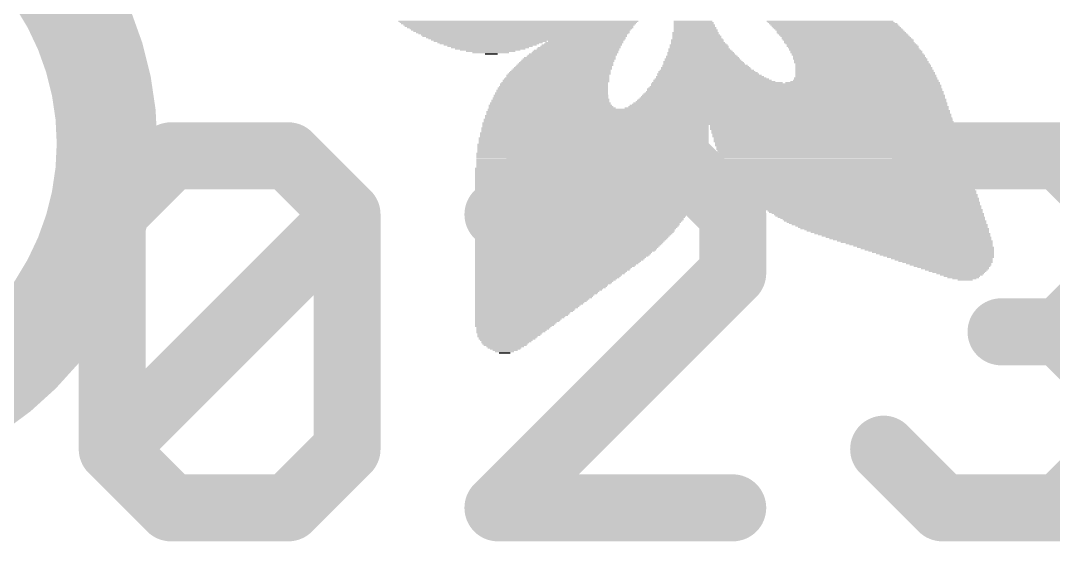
# Model space of a CAD drawing. Extents: x -0.1 to 11.6, y -0.1 to 17.8.
# Drawn here: x 6.859 to 9.99, y 13.652 to 15.232 of the extents above; entities that cross this region are included whole.
import ezdxf

# ---------------------------------------------------------------- set-up
doc = ezdxf.new("R2010")
doc.units = 0
doc.layers.add('21', color=40, linetype='CONTINUOUS')
doc.layers.add('22', color=6, linetype='CONTINUOUS')

# ---------------------------------------------------------------- blocks, each defined once
blk = doc.blocks.new('RECT')
blk.add_solid([(-0.5, -0.5), (0.5, -0.5), (-0.5, 0.5), (0.5, 0.5)])

msp = doc.modelspace()

# ---------------------------------------------------------------- linework, layer by layer
at = {"layer": '21', "const_width": 0.2032}
for points in [[(7.1369, 14.6439), (7.3148, 14.8218)], [(7.3148, 14.8218), (7.6708, 14.8218)], [(7.6708, 14.8218), (7.8487, 14.6439)], [(8.4842, 14.8218), (8.3063, 14.6439)], [(8.8402, 14.8218), (8.4842, 14.8218)], [(9.0181, 14.6439), (8.8402, 14.8218)], [(9.4757, 14.6439), (9.6536, 14.8218)], [(9.6536, 14.8218), (10.0095, 14.8218)], [(10.0095, 14.8218), (10.1875, 14.6439)], [(7.1369, 13.9321), (7.1369, 14.6439)], [(7.1369, 13.9321), (7.8487, 14.6439)], [(7.8487, 14.6439), (7.8487, 13.9321)], [(9.0181, 14.4659), (9.0181, 14.6439)], [(8.3063, 13.7541), (9.0181, 14.4659)], [(10.1875, 14.4659), (10.0095, 14.288)], [(10.0095, 14.288), (9.8316, 14.288)], [(10.0095, 14.288), (10.1875, 14.11)], [(7.3148, 13.7541), (7.1369, 13.9321)], [(7.8487, 13.9321), (7.6708, 13.7541)], [(9.6536, 13.7541), (9.4757, 13.9321)], [(10.1875, 13.9321), (10.0095, 13.7541)], [(7.6708, 13.7541), (7.3148, 13.7541)], [(9.0181, 13.7541), (8.3063, 13.7541)], [(10.0095, 13.7541), (9.6536, 13.7541)]]:
    msp.add_lwpolyline(points, dxfattribs=at)
at = {"layer": '21', "const_width": 0.1016}
for points in [[(7.3148, 14.8726, 1), (7.3148, 14.771)], [(7.3508, 14.7859, 1), (7.2789, 14.8577)], [(7.7067, 14.8577, 1), (7.6348, 14.7859)], [(7.6708, 14.771, 1), (7.6708, 14.8726)], [(8.4842, 14.8726, 1), (8.4842, 14.771)], [(8.5202, 14.7859, 1), (8.4483, 14.8577)], [(8.8761, 14.8577, 1), (8.8042, 14.7859)], [(8.8402, 14.771, 1), (8.8402, 14.8726)], [(9.6536, 14.8726, 1), (9.6536, 14.771)], [(9.6896, 14.7859, 1), (9.6177, 14.8577)], [(10.0455, 14.8577, 1), (9.9736, 14.7859)], [(10.0095, 14.771, 1), (10.0095, 14.8726)], [(7.1877, 14.6439, 1), (7.0861, 14.6439)], [(7.101, 14.6798, 1), (7.1728, 14.6079)], [(7.8995, 14.6439, 1), (7.7979, 14.6439)], [(7.8846, 14.6079, 1), (7.8128, 14.6798)], [(7.8128, 14.6079, 1), (7.8846, 14.6798)], [(8.2704, 14.6798, 1), (8.3422, 14.6079)], [(9.0689, 14.6439, 1), (8.9673, 14.6439)], [(8.9822, 14.6079, 1), (9.054, 14.6798)], [(9.4398, 14.6798, 1), (9.5116, 14.6079)], [(9.054, 14.43, 1), (8.9822, 14.5018)], [(8.9673, 14.4659, 1), (9.0689, 14.4659)], [(9.8316, 14.3388, 1), (9.8316, 14.2372)], [(10.0455, 14.3239, 1), (9.9736, 14.252)], [(9.9736, 14.3239, 1), (10.0455, 14.252)], [(10.0095, 14.2372, 1), (10.0095, 14.3388)], [(7.1728, 13.968, 1), (7.101, 13.8961)], [(7.8846, 13.8961, 1), (7.8128, 13.968)], [(9.5116, 13.968, 1), (9.4398, 13.8961)], [(7.101, 13.968, 1), (7.1728, 13.8961)], [(7.0861, 13.9321, 1), (7.1877, 13.9321)], [(7.7979, 13.9321, 1), (7.8995, 13.9321)], [(7.3148, 13.8049, 1), (7.3148, 13.7033)], [(7.2789, 13.7182, 1), (7.3508, 13.79)], [(7.6348, 13.79, 1), (7.7067, 13.7182)], [(7.6708, 13.7033, 1), (7.6708, 13.8049)], [(8.3063, 13.8049, 1), (8.3063, 13.7033)], [(8.2704, 13.79, 1), (8.3422, 13.7182)], [(9.0181, 13.7033, 1), (9.0181, 13.8049)], [(9.6536, 13.8049, 1), (9.6536, 13.7033)], [(9.6177, 13.7182, 1), (9.6896, 13.79)], [(9.9736, 13.79, 1), (10.0455, 13.7182)], [(10.0095, 13.7033, 1), (10.0095, 13.8049)]]:
    msp.add_lwpolyline(points, format="xyb", dxfattribs=at)
at = {"layer": '22', "const_width": 0.3048}
msp.add_lwpolyline([(6.223, 13.961, 1), (6.223, 15.757, 1), (6.223, 13.961)], format="xyb", dxfattribs=at)

# ---------------------------------------------------------------- block references
at = {"layer": '22', "rotation": 180}
for p, xscale, yscale in [((8.3681, 15.2298), 0.7277, 0.0038), ((8.3681, 15.226), 0.7201, 0.0038), ((8.3681, 15.2222), 0.7125, 0.0038), ((8.37, 15.2184), 0.7011, 0.0038), ((8.3699, 15.2146), 0.6934, 0.0038), ((8.8995, 15.226), 0.1219, 0.0038), ((8.8995, 15.2222), 0.1219, 0.0038), ((8.8977, 15.2298), 0.1181, 0.0038), ((8.9015, 15.2184), 0.1257, 0.0038), ((8.9015, 15.2146), 0.1257, 0.0038), ((9.3129, 15.2298), 0.3848, 0.0038), ((9.3167, 15.226), 0.3848, 0.0038), ((9.3224, 15.2222), 0.3886, 0.0038), ((9.3262, 15.2184), 0.3887, 0.0038), ((9.33, 15.2146), 0.3887, 0.0038), ((8.3737, 15.2108), 0.6858, 0.0038), ((8.3757, 15.207), 0.6743, 0.0038), ((8.3757, 15.2032), 0.6667, 0.0038), ((8.3776, 15.1994), 0.6553, 0.0038), ((8.3814, 15.1956), 0.6477, 0.0039), ((8.3833, 15.1917), 0.6363, 0.0038), ((8.3852, 15.1879), 0.6248, 0.0038), ((8.3871, 15.1841), 0.621, 0.0038), ((8.9071, 15.1879), 0.1447, 0.0038), ((8.9053, 15.1956), 0.1409, 0.0039), ((8.9053, 15.1917), 0.1409, 0.0038), ((8.9091, 15.1841), 0.1485, 0.0038), ((8.9033, 15.2108), 0.1295, 0.0038), ((8.9033, 15.207), 0.1295, 0.0038), ((8.9053, 15.2032), 0.1333, 0.0038), ((8.9053, 15.1994), 0.1333, 0.0038), ((9.3339, 15.2108), 0.3886, 0.0038), ((9.3377, 15.207), 0.3886, 0.0038), ((9.3415, 15.2032), 0.3886, 0.0038), ((9.3453, 15.1994), 0.3886, 0.0038), ((9.3472, 15.1956), 0.3924, 0.0039), ((9.351, 15.1917), 0.3924, 0.0038), ((9.3548, 15.1879), 0.3924, 0.0038), ((9.3586, 15.1841), 0.3924, 0.0038), ((8.3909, 15.1803), 0.6058, 0.0038), ((8.3947, 15.1765), 0.5982, 0.0038), ((8.3966, 15.1727), 0.5868, 0.0038), ((8.2824, 15.1689), 0.3429, 0.0038), ((8.2823, 15.1651), 0.32, 0.0038), ((8.2804, 15.1613), 0.301, 0.0038), ((8.2823, 15.1575), 0.282, 0.0039), ((8.2823, 15.1536), 0.259, 0.0038), ((8.5566, 15.1536), 0.2438, 0.0038), ((8.5605, 15.1575), 0.2439, 0.0039), ((8.5643, 15.1613), 0.2363, 0.0038), ((8.5681, 15.1651), 0.2363, 0.0038), ((8.5719, 15.1689), 0.2286, 0.0038), ((8.9147, 15.1575), 0.1753, 0.0039), ((8.9167, 15.1536), 0.1791, 0.0038), ((8.9109, 15.1727), 0.1601, 0.0038), ((8.9109, 15.1689), 0.1601, 0.0038), ((8.9147, 15.1613), 0.1677, 0.0038), ((8.9129, 15.1651), 0.1639, 0.0038), ((8.911, 15.1765), 0.1524, 0.0038), ((8.9091, 15.1803), 0.1485, 0.0038), ((9.3643, 15.1765), 0.3963, 0.0038), ((9.3625, 15.1803), 0.3925, 0.0038), ((9.3681, 15.1727), 0.3963, 0.0038), ((9.372, 15.1651), 0.3963, 0.0038), ((9.3701, 15.1689), 0.3925, 0.0038), ((9.3758, 15.1613), 0.3962, 0.0038), ((9.3796, 15.1575), 0.3962, 0.0039), ((9.3815, 15.1536), 0.4, 0.0038), ((8.2823, 15.1498), 0.2362, 0.0038), ((8.2823, 15.146), 0.2134, 0.0038), ((8.2823, 15.1422), 0.1828, 0.0038), ((8.2842, 15.1384), 0.1486, 0.0038), ((8.2843, 15.1346), 0.1105, 0.0038), ((8.2862, 15.1308), 0.0381, 0.0038), ((8.5281, 15.1232), 0.2705, 0.0038), ((8.5319, 15.127), 0.2705, 0.0038), ((8.5338, 15.1308), 0.2667, 0.0038), ((8.5395, 15.1346), 0.2629, 0.0038), ((8.5413, 15.1384), 0.2591, 0.0038), ((8.5452, 15.1422), 0.259, 0.0038), ((8.549, 15.146), 0.2514, 0.0038), ((8.5528, 15.1498), 0.2514, 0.0038), ((8.9243, 15.1232), 0.2172, 0.0038), ((8.9224, 15.1308), 0.2058, 0.0038), ((8.9243, 15.127), 0.2096, 0.0038), ((8.9205, 15.1346), 0.2019, 0.0038), ((8.9185, 15.1422), 0.1905, 0.0038), ((8.9167, 15.146), 0.1867, 0.0038), ((8.9205, 15.1384), 0.1943, 0.0038), ((8.9167, 15.1498), 0.1791, 0.0038), ((9.3834, 15.1498), 0.3962, 0.0038), ((9.3872, 15.146), 0.3962, 0.0038), ((9.3891, 15.1422), 0.4, 0.0038), ((9.3929, 15.1384), 0.4, 0.0038), ((9.3929, 15.1346), 0.4, 0.0038), ((9.3986, 15.127), 0.4039, 0.0038), ((9.3968, 15.1308), 0.4001, 0.0038), ((9.4006, 15.1232), 0.4001, 0.0038), ((8.5052, 15.0927), 0.2934, 0.0038), ((8.509, 15.0965), 0.2934, 0.0038), ((8.5109, 15.1003), 0.2896, 0.0038), ((8.5128, 15.1041), 0.2858, 0.0038), ((8.5166, 15.1079), 0.2858, 0.0038), ((8.5186, 15.1117), 0.2819, 0.0038), ((8.5224, 15.1155), 0.2819, 0.0038), ((8.5243, 15.1194), 0.2781, 0.0039), ((8.9338, 15.0965), 0.2591, 0.0038), ((8.9358, 15.0927), 0.2629, 0.0038), ((8.9281, 15.1079), 0.24, 0.0038), ((8.93, 15.1041), 0.2438, 0.0038), ((8.9319, 15.1003), 0.2476, 0.0038), ((8.9262, 15.1155), 0.2286, 0.0038), ((8.9281, 15.1117), 0.2324, 0.0038), ((8.9262, 15.1194), 0.221, 0.0039), ((9.4024, 15.1194), 0.4039, 0.0039), ((9.4044, 15.1155), 0.4077, 0.0038), ((9.4063, 15.1117), 0.4039, 0.0038), ((9.4082, 15.1079), 0.4077, 0.0038), ((9.4082, 15.1041), 0.4077, 0.0038), ((9.4139, 15.0965), 0.4115, 0.0038), ((9.4139, 15.0927), 0.4115, 0.0038), ((9.412, 15.1003), 0.4077, 0.0038), ((8.4862, 15.0584), 0.3163, 0.0038), ((8.4881, 15.066), 0.3125, 0.0038), ((8.4881, 15.0622), 0.3125, 0.0038), ((8.4919, 15.0698), 0.3125, 0.0038), ((8.4938, 15.0736), 0.3086, 0.0038), ((8.4957, 15.0774), 0.3048, 0.0038), ((8.4976, 15.0813), 0.301, 0.0039), ((8.5014, 15.0851), 0.301, 0.0038), ((8.5033, 15.0889), 0.2972, 0.0038), ((8.949, 15.0622), 0.3277, 0.0038), ((8.9528, 15.0584), 0.3353, 0.0038), ((8.9433, 15.0698), 0.3086, 0.0038), ((8.9472, 15.066), 0.3163, 0.0038), ((8.9395, 15.0774), 0.2934, 0.0038), ((8.9433, 15.0736), 0.301, 0.0038), ((8.9396, 15.0813), 0.2857, 0.0039), ((8.9376, 15.0851), 0.2743, 0.0038), ((8.9358, 15.0889), 0.2705, 0.0038), ((9.4215, 15.0584), 0.4344, 0.0038), ((9.4177, 15.0813), 0.4191, 0.0039), ((9.4177, 15.0774), 0.4191, 0.0038), ((9.4215, 15.066), 0.4268, 0.0038), ((9.4215, 15.0622), 0.4268, 0.0038), ((9.4158, 15.0889), 0.4153, 0.0038), ((9.4158, 15.0851), 0.4153, 0.0038), ((9.4196, 15.0736), 0.4229, 0.0038), ((9.4196, 15.0698), 0.4229, 0.0038), ((8.4728, 15.0279), 0.3352, 0.0038), ((8.4747, 15.0317), 0.3314, 0.0038), ((8.4766, 15.0393), 0.3276, 0.0038), ((8.4766, 15.0355), 0.3276, 0.0038), ((8.4785, 15.0432), 0.3238, 0.0039), ((8.4824, 15.0508), 0.3239, 0.0038), ((8.4824, 15.047), 0.3239, 0.0038), ((8.4843, 15.0546), 0.3201, 0.0038), ((9.2063, 15.0279), 0.8877, 0.0038), ((9.2081, 15.0317), 0.8839, 0.0038), ((9.2081, 15.0393), 0.8763, 0.0038), ((9.2101, 15.0355), 0.8801, 0.0038), ((8.9719, 15.0432), 0.3962, 0.0039), ((8.9566, 15.0508), 0.3581, 0.0038), ((8.9624, 15.047), 0.3696, 0.0038), ((8.9548, 15.0546), 0.3467, 0.0038), ((9.412, 15.0432), 0.4686, 0.0039), ((9.4177, 15.047), 0.4496, 0.0038), ((9.4215, 15.0508), 0.442, 0.0038), ((9.4215, 15.0546), 0.4344, 0.0038), ((8.4652, 14.9974), 0.3505, 0.0038), ((8.4671, 15.0051), 0.3467, 0.0039), ((8.4671, 15.0012), 0.3467, 0.0038), ((8.4689, 15.0127), 0.3429, 0.0038), ((8.4689, 15.0089), 0.3429, 0.0038), ((8.4709, 15.0203), 0.339, 0.0038), ((8.4709, 15.0165), 0.339, 0.0038), ((8.4728, 15.0241), 0.3352, 0.0038), ((9.1986, 14.9974), 0.9258, 0.0038), ((9.2005, 15.0012), 0.922, 0.0038), ((9.2024, 15.0051), 0.9182, 0.0039), ((9.2024, 15.0089), 0.9106, 0.0038), ((9.2043, 15.0127), 0.9068, 0.0038), ((9.2062, 15.0165), 0.903, 0.0038), ((9.2063, 15.0241), 0.8953, 0.0038), ((9.2063, 15.0203), 0.8953, 0.0038), ((8.4652, 14.9746), 0.3734, 0.0038), ((8.4671, 14.9708), 0.3772, 0.0038), ((8.4709, 14.967), 0.3848, 0.0039), ((8.4652, 14.9822), 0.3658, 0.0038), ((8.4652, 14.9784), 0.3658, 0.0038), ((8.4652, 14.9898), 0.3582, 0.0038), ((8.4652, 14.986), 0.3582, 0.0038), ((8.4671, 14.9936), 0.3544, 0.0038), ((9.1815, 14.967), 0.983, 0.0039), ((9.1872, 14.9708), 0.9716, 0.0038), ((9.1872, 14.9746), 0.9639, 0.0038), ((9.191, 14.9784), 0.9563, 0.0038), ((9.1928, 14.9822), 0.9525, 0.0038), ((9.1948, 14.986), 0.941, 0.0038), ((9.1967, 14.9898), 0.9372, 0.0038), ((9.1986, 14.9936), 0.9334, 0.0038), ((8.9757, 14.9365), 1.4173, 0.0038), ((8.9739, 14.9441), 1.4135, 0.0038), ((8.9739, 14.9403), 1.4135, 0.0038), ((8.9757, 14.9479), 1.4097, 0.0038), ((8.9739, 14.9555), 1.4059, 0.0038), ((8.9739, 14.9517), 1.4059, 0.0038), ((8.9757, 14.9593), 1.4021, 0.0038), ((8.9739, 14.9631), 1.3983, 0.0038), ((8.6004, 14.906), 0.6896, 0.0038), ((8.6004, 14.9022), 0.6896, 0.0038), ((8.9738, 14.9212), 1.4288, 0.0038), ((8.9738, 14.9174), 1.4288, 0.0038), ((8.6023, 14.9136), 0.6858, 0.0038), ((8.6023, 14.9098), 0.6858, 0.0038), ((8.9757, 14.925), 1.4249, 0.0038), ((8.9739, 14.9327), 1.4211, 0.0038), ((8.9739, 14.9289), 1.4211, 0.0039), ((9.3224, 14.9022), 0.7467, 0.0038), ((9.3206, 14.9136), 0.7429, 0.0038), ((9.3206, 14.9098), 0.7429, 0.0038), ((9.3206, 14.906), 0.7429, 0.0038), ((8.5966, 14.8755), 0.6972, 0.0038), ((8.5966, 14.8717), 0.6972, 0.0038), ((8.5985, 14.8908), 0.6934, 0.0039), ((8.5985, 14.8869), 0.6934, 0.0038), ((8.5985, 14.8831), 0.6934, 0.0038), ((8.5985, 14.8793), 0.6934, 0.0038), ((8.6004, 14.8984), 0.6896, 0.0038), ((8.6004, 14.8946), 0.6896, 0.0038), ((9.3262, 14.8908), 0.7467, 0.0039), ((9.3244, 14.8984), 0.7429, 0.0038), ((9.3244, 14.8946), 0.7429, 0.0038), ((9.33, 14.8793), 0.7467, 0.0038), ((9.3282, 14.8869), 0.7429, 0.0038), ((9.3282, 14.8831), 0.7429, 0.0038), ((9.332, 14.8755), 0.7429, 0.0038), ((9.332, 14.8717), 0.7429, 0.0038), ((8.5947, 14.8565), 0.701, 0.0038), ((8.5947, 14.8527), 0.701, 0.0039), ((8.5947, 14.8488), 0.701, 0.0038), ((8.5947, 14.845), 0.701, 0.0038), ((8.5947, 14.8412), 0.701, 0.0038), ((8.5966, 14.8679), 0.6972, 0.0038), ((8.5966, 14.8641), 0.6972, 0.0038), ((8.5966, 14.8603), 0.6972, 0.0038), ((9.3338, 14.8641), 0.7467, 0.0038), ((9.332, 14.8679), 0.7429, 0.0038), ((9.3377, 14.8527), 0.7468, 0.0039), ((9.3358, 14.8603), 0.7429, 0.0038), ((9.3358, 14.8565), 0.7429, 0.0038), ((9.3396, 14.8488), 0.743, 0.0038), ((9.3396, 14.845), 0.743, 0.0038), ((9.3415, 14.8412), 0.7468, 0.0038), ((8.5928, 14.8298), 0.7048, 0.0038), ((8.5928, 14.826), 0.7048, 0.0038), ((8.5928, 14.8222), 0.7048, 0.0038), ((8.5928, 14.8184), 0.7048, 0.0038), ((8.5928, 14.8146), 0.7048, 0.0039), ((8.5928, 14.8107), 0.7048, 0.0038), ((8.5947, 14.8374), 0.701, 0.0038), ((8.5947, 14.8336), 0.701, 0.0038), ((9.3434, 14.8374), 0.743, 0.0038), ((9.3434, 14.8336), 0.743, 0.0038), ((9.3472, 14.8298), 0.743, 0.0038), ((9.3472, 14.826), 0.743, 0.0038), ((9.3472, 14.8222), 0.743, 0.0038), ((9.351, 14.8184), 0.743, 0.0038), ((9.351, 14.8146), 0.743, 0.0039), ((9.3529, 14.8107), 0.7392, 0.0038), ((8.589, 14.7841), 0.7048, 0.0038), ((8.5871, 14.7803), 0.701, 0.0038), ((8.5871, 14.7765), 0.701, 0.0039), ((8.5928, 14.8069), 0.7048, 0.0038), ((8.5909, 14.8031), 0.701, 0.0038), ((8.5909, 14.7993), 0.701, 0.0038), ((8.5909, 14.7955), 0.701, 0.0038), ((8.5909, 14.7917), 0.701, 0.0038), ((8.5909, 14.7879), 0.701, 0.0038), ((9.3548, 14.8069), 0.743, 0.0038), ((9.3567, 14.8031), 0.7391, 0.0038), ((9.3567, 14.7993), 0.7391, 0.0038), ((9.3605, 14.7955), 0.7391, 0.0038), ((9.3605, 14.7917), 0.7391, 0.0038), ((9.3625, 14.7879), 0.7353, 0.0038), ((9.3663, 14.7841), 0.7353, 0.0038), ((9.3663, 14.7803), 0.7353, 0.0038), ((9.3681, 14.7765), 0.7315, 0.0039), ((8.5871, 14.7726), 0.701, 0.0038), ((8.5871, 14.7688), 0.701, 0.0038), ((8.5852, 14.765), 0.6972, 0.0038), ((8.5852, 14.7612), 0.6972, 0.0038), ((8.5852, 14.7574), 0.6972, 0.0038), ((8.5833, 14.7536), 0.6934, 0.0038), ((8.5833, 14.7498), 0.6934, 0.0038), ((8.5833, 14.746), 0.6934, 0.0038), ((9.3701, 14.7726), 0.7353, 0.0038), ((9.372, 14.7688), 0.7315, 0.0038), ((9.3758, 14.7612), 0.7315, 0.0038), ((9.3739, 14.765), 0.7277, 0.0038), ((9.3777, 14.7574), 0.7277, 0.0038), ((9.3796, 14.7536), 0.7239, 0.0038), ((9.3834, 14.7498), 0.7239, 0.0038), ((9.3834, 14.746), 0.7239, 0.0038), ((8.5833, 14.7422), 0.6934, 0.0038), ((8.5814, 14.7384), 0.6896, 0.0039), ((8.5814, 14.7345), 0.6896, 0.0038), ((8.5795, 14.7307), 0.6858, 0.0038), ((8.5795, 14.7269), 0.6858, 0.0038), ((8.5795, 14.7231), 0.6858, 0.0038), ((8.5776, 14.7193), 0.682, 0.0038), ((8.5776, 14.7155), 0.682, 0.0038), ((9.3853, 14.7422), 0.72, 0.0038), ((9.3892, 14.7384), 0.7201, 0.0039), ((9.391, 14.7345), 0.7163, 0.0038), ((9.393, 14.7307), 0.7125, 0.0038), ((9.3968, 14.7269), 0.7125, 0.0038), ((9.3986, 14.7231), 0.7087, 0.0038), ((9.4006, 14.7193), 0.7049, 0.0038), ((9.4044, 14.7155), 0.7049, 0.0038), ((8.5718, 14.6926), 0.6705, 0.0038), ((8.5718, 14.6888), 0.6705, 0.0038), ((8.5757, 14.7117), 0.6782, 0.0038), ((8.5757, 14.7079), 0.6782, 0.0038), ((8.5757, 14.7041), 0.6782, 0.0038), ((8.5738, 14.7003), 0.6744, 0.0039), ((8.5738, 14.6964), 0.6744, 0.0038), ((8.57, 14.685), 0.6667, 0.0038), ((9.4063, 14.7117), 0.7011, 0.0038), ((9.4082, 14.7079), 0.6973, 0.0038), ((9.412, 14.7041), 0.6972, 0.0038), ((9.4139, 14.7003), 0.6934, 0.0039), ((9.4158, 14.6964), 0.6896, 0.0038), ((9.4196, 14.6926), 0.6896, 0.0038), ((9.4215, 14.6888), 0.6858, 0.0038), ((9.4234, 14.685), 0.682, 0.0038), ((8.5681, 14.6774), 0.6629, 0.0038), ((8.5681, 14.6736), 0.6629, 0.0038), ((8.5643, 14.666), 0.6553, 0.0038), ((8.5643, 14.6622), 0.6553, 0.0039), ((8.57, 14.6812), 0.6667, 0.0038), ((8.5662, 14.6698), 0.6591, 0.0038), ((8.5624, 14.6583), 0.6515, 0.0038), ((8.5624, 14.6545), 0.6515, 0.0038), ((9.4272, 14.6812), 0.682, 0.0038), ((9.431, 14.6774), 0.6744, 0.0038), ((9.4329, 14.6736), 0.6706, 0.0038), ((9.4367, 14.6698), 0.6705, 0.0038), ((9.4405, 14.666), 0.6629, 0.0038), ((9.4425, 14.6622), 0.6591, 0.0039), ((9.4463, 14.6583), 0.6591, 0.0038), ((9.4501, 14.6545), 0.6515, 0.0038), ((8.5605, 14.6507), 0.6477, 0.0038), ((8.5567, 14.6393), 0.6401, 0.0038), ((8.5528, 14.6317), 0.6324, 0.0038), ((8.5528, 14.6279), 0.6324, 0.0038), ((8.5509, 14.6241), 0.6286, 0.0039), ((8.549, 14.6202), 0.6248, 0.0038), ((8.5586, 14.6469), 0.6439, 0.0038), ((8.5586, 14.6431), 0.6439, 0.0038), ((8.5548, 14.6355), 0.6363, 0.0038), ((9.452, 14.6507), 0.6477, 0.0038), ((9.4577, 14.6469), 0.6439, 0.0038), ((9.4615, 14.6431), 0.6362, 0.0038), ((9.4634, 14.6393), 0.6324, 0.0038), ((9.4691, 14.6355), 0.6286, 0.0038), ((9.4729, 14.6317), 0.621, 0.0038), ((9.4767, 14.6279), 0.6134, 0.0038), ((9.4806, 14.6241), 0.6135, 0.0039), ((9.4844, 14.6202), 0.6058, 0.0038), ((8.5471, 14.6164), 0.621, 0.0038), ((8.5471, 14.6126), 0.621, 0.0038), ((8.5452, 14.6088), 0.6172, 0.0038), ((8.5433, 14.605), 0.6134, 0.0038), ((8.5414, 14.6012), 0.6096, 0.0038), ((8.5395, 14.5974), 0.6058, 0.0038), ((8.5395, 14.5936), 0.6058, 0.0038), ((8.5376, 14.5898), 0.602, 0.0038), ((9.4882, 14.6164), 0.5982, 0.0038), ((9.4939, 14.6126), 0.5944, 0.0038), ((9.4996, 14.6088), 0.583, 0.0038), ((9.5035, 14.605), 0.5753, 0.0038), ((9.5091, 14.6012), 0.5715, 0.0038), ((9.5149, 14.5974), 0.5601, 0.0038), ((9.5187, 14.5936), 0.5525, 0.0038), ((9.5244, 14.5898), 0.541, 0.0038), ((8.5357, 14.586), 0.5982, 0.0039), ((8.5338, 14.5821), 0.5943, 0.0038), ((8.53, 14.5745), 0.5867, 0.0038), ((8.5262, 14.5669), 0.5791, 0.0038), ((8.5224, 14.5593), 0.5715, 0.0038), ((8.5319, 14.5783), 0.5905, 0.0038), ((8.5281, 14.5707), 0.5829, 0.0038), ((8.5243, 14.5631), 0.5753, 0.0038), ((9.532, 14.586), 0.5334, 0.0039), ((9.5377, 14.5821), 0.522, 0.0038), ((9.5434, 14.5783), 0.5106, 0.0038), ((9.5511, 14.5745), 0.5029, 0.0038), ((9.5568, 14.5707), 0.4915, 0.0038), ((9.5625, 14.5669), 0.4801, 0.0038), ((9.5701, 14.5631), 0.4724, 0.0038), ((9.5758, 14.5593), 0.461, 0.0038), ((8.5186, 14.5517), 0.5639, 0.0038), ((8.5147, 14.544), 0.5562, 0.0038), ((8.5128, 14.5402), 0.5524, 0.0038), ((8.5109, 14.5364), 0.5486, 0.0038), ((8.509, 14.5326), 0.5448, 0.0038), ((8.5052, 14.5288), 0.5372, 0.0038), ((8.5205, 14.5555), 0.5677, 0.0038), ((8.5167, 14.5479), 0.5601, 0.0039), ((9.5834, 14.5555), 0.4458, 0.0038), ((9.5892, 14.5517), 0.4343, 0.0038), ((9.5949, 14.5479), 0.4229, 0.0039), ((9.6025, 14.544), 0.4153, 0.0038), ((9.6082, 14.5402), 0.4038, 0.0038), ((9.6139, 14.5364), 0.3924, 0.0038), ((9.6196, 14.5326), 0.381, 0.0038), ((9.6253, 14.5288), 0.3696, 0.0038), ((8.5033, 14.525), 0.5334, 0.0038), ((8.5014, 14.5212), 0.5296, 0.0038), ((8.4995, 14.5174), 0.5258, 0.0038), ((8.4957, 14.5136), 0.5181, 0.0038), ((8.4919, 14.5059), 0.5105, 0.0038), ((8.4881, 14.5021), 0.5029, 0.0038), ((8.4843, 14.4945), 0.4953, 0.0038), ((8.4938, 14.5098), 0.5143, 0.0039), ((8.4862, 14.4983), 0.4991, 0.0038), ((9.6311, 14.525), 0.3581, 0.0038), ((9.6368, 14.5212), 0.3467, 0.0038), ((9.6425, 14.5174), 0.3353, 0.0038), ((9.6482, 14.5136), 0.3238, 0.0038), ((9.652, 14.5098), 0.3086, 0.0039), ((9.6577, 14.5059), 0.2972, 0.0038), ((9.6635, 14.5021), 0.2857, 0.0038), ((9.6692, 14.4983), 0.2743, 0.0038), ((9.673, 14.4945), 0.2591, 0.0038), ((8.4805, 14.4907), 0.4877, 0.0038), ((8.4747, 14.4831), 0.4762, 0.0038), ((8.4728, 14.4793), 0.4724, 0.0038), ((8.4709, 14.4755), 0.4686, 0.0038), ((8.4671, 14.4717), 0.461, 0.0039), ((8.4652, 14.4678), 0.4572, 0.0038), ((8.4633, 14.464), 0.4534, 0.0038), ((8.4786, 14.4869), 0.4839, 0.0038), ((9.6787, 14.4907), 0.2477, 0.0038), ((9.6825, 14.4869), 0.2324, 0.0038), ((9.6863, 14.4831), 0.2172, 0.0038), ((9.692, 14.4793), 0.2058, 0.0038), ((9.6959, 14.4755), 0.1905, 0.0038), ((9.6997, 14.4717), 0.1753, 0.0039), ((9.7034, 14.4678), 0.16, 0.0038), ((9.7073, 14.464), 0.1447, 0.0038), ((8.4595, 14.4602), 0.4458, 0.0038), ((8.4576, 14.4564), 0.4419, 0.0038), ((8.45, 14.445), 0.4267, 0.0038), ((8.4462, 14.4412), 0.4191, 0.0038), ((8.4424, 14.4336), 0.4115, 0.0039), ((8.4557, 14.4526), 0.4381, 0.0038), ((8.4519, 14.4488), 0.4305, 0.0038), ((8.4443, 14.4374), 0.4153, 0.0038), ((9.7111, 14.4602), 0.1295, 0.0038), ((9.713, 14.4564), 0.1105, 0.0038), ((9.7168, 14.4526), 0.0953, 0.0038), ((9.7206, 14.4488), 0.0724, 0.0038), ((9.7225, 14.445), 0.0457, 0.0038), ((8.4385, 14.4297), 0.4038, 0.0038), ((8.4366, 14.4259), 0.4, 0.0038), ((8.4347, 14.4221), 0.3962, 0.0038), ((8.4309, 14.4183), 0.3886, 0.0038), ((8.429, 14.4145), 0.3848, 0.0038), ((8.4252, 14.4107), 0.3772, 0.0038), ((8.4233, 14.4069), 0.3734, 0.0038), ((8.4214, 14.4031), 0.3696, 0.0038), ((8.4157, 14.3955), 0.3581, 0.0039), ((8.4081, 14.384), 0.3429, 0.0038), ((8.4004, 14.3726), 0.3276, 0.0038), ((8.4176, 14.3993), 0.3619, 0.0038), ((8.4138, 14.3916), 0.3543, 0.0038), ((8.41, 14.3878), 0.3467, 0.0038), ((8.4062, 14.3802), 0.3391, 0.0038), ((8.4024, 14.3764), 0.3315, 0.0038), ((8.3966, 14.3688), 0.32, 0.0038), ((8.3947, 14.365), 0.3162, 0.0038), ((8.3928, 14.3612), 0.3124, 0.0038), ((8.389, 14.3574), 0.3048, 0.0039), ((8.3871, 14.3535), 0.301, 0.0038), ((8.3852, 14.3497), 0.2972, 0.0038), ((8.3814, 14.3459), 0.2895, 0.0038), ((8.3776, 14.3383), 0.2819, 0.0038), ((8.3795, 14.3421), 0.2857, 0.0038), ((8.3738, 14.3345), 0.2743, 0.0038), ((8.3662, 14.3231), 0.2591, 0.0038), ((8.3604, 14.3154), 0.2476, 0.0038), ((8.3585, 14.3116), 0.2438, 0.0038), ((8.3566, 14.3078), 0.24, 0.0038), ((8.3719, 14.3307), 0.2705, 0.0038), ((8.3681, 14.3269), 0.2629, 0.0038), ((8.3643, 14.3193), 0.2553, 0.0039), ((8.3528, 14.304), 0.2324, 0.0038), ((8.3528, 14.3002), 0.2248, 0.0038), ((8.3509, 14.2964), 0.221, 0.0038), ((8.3471, 14.2926), 0.2134, 0.0038), ((8.3452, 14.2888), 0.2095, 0.0038), ((8.3414, 14.285), 0.2019, 0.0038), ((8.3395, 14.2773), 0.1905, 0.0038), ((8.3414, 14.2812), 0.1943, 0.0039), ((8.3357, 14.2735), 0.1829, 0.0038), ((8.3357, 14.2697), 0.1753, 0.0038), ((8.3338, 14.2659), 0.1715, 0.0038), ((8.3318, 14.2621), 0.16, 0.0038), ((8.3318, 14.2583), 0.1524, 0.0038), ((8.328, 14.2545), 0.1448, 0.0038), ((8.328, 14.2507), 0.1372, 0.0038), ((8.3281, 14.2469), 0.1295, 0.0038), ((8.3281, 14.2431), 0.1143, 0.0039), ((8.3262, 14.2392), 0.1029, 0.0038), ((8.328, 14.2354), 0.0914, 0.0038), ((8.328, 14.2316), 0.0762, 0.0038), ((8.3261, 14.2278), 0.0572, 0.0038), ((8.3262, 14.224), 0.0343, 0.0038)]:
    msp.add_blockref('RECT', p, dxfattribs=dict(at, xscale=xscale, yscale=yscale))

doc.saveas('drawing.dxf')
